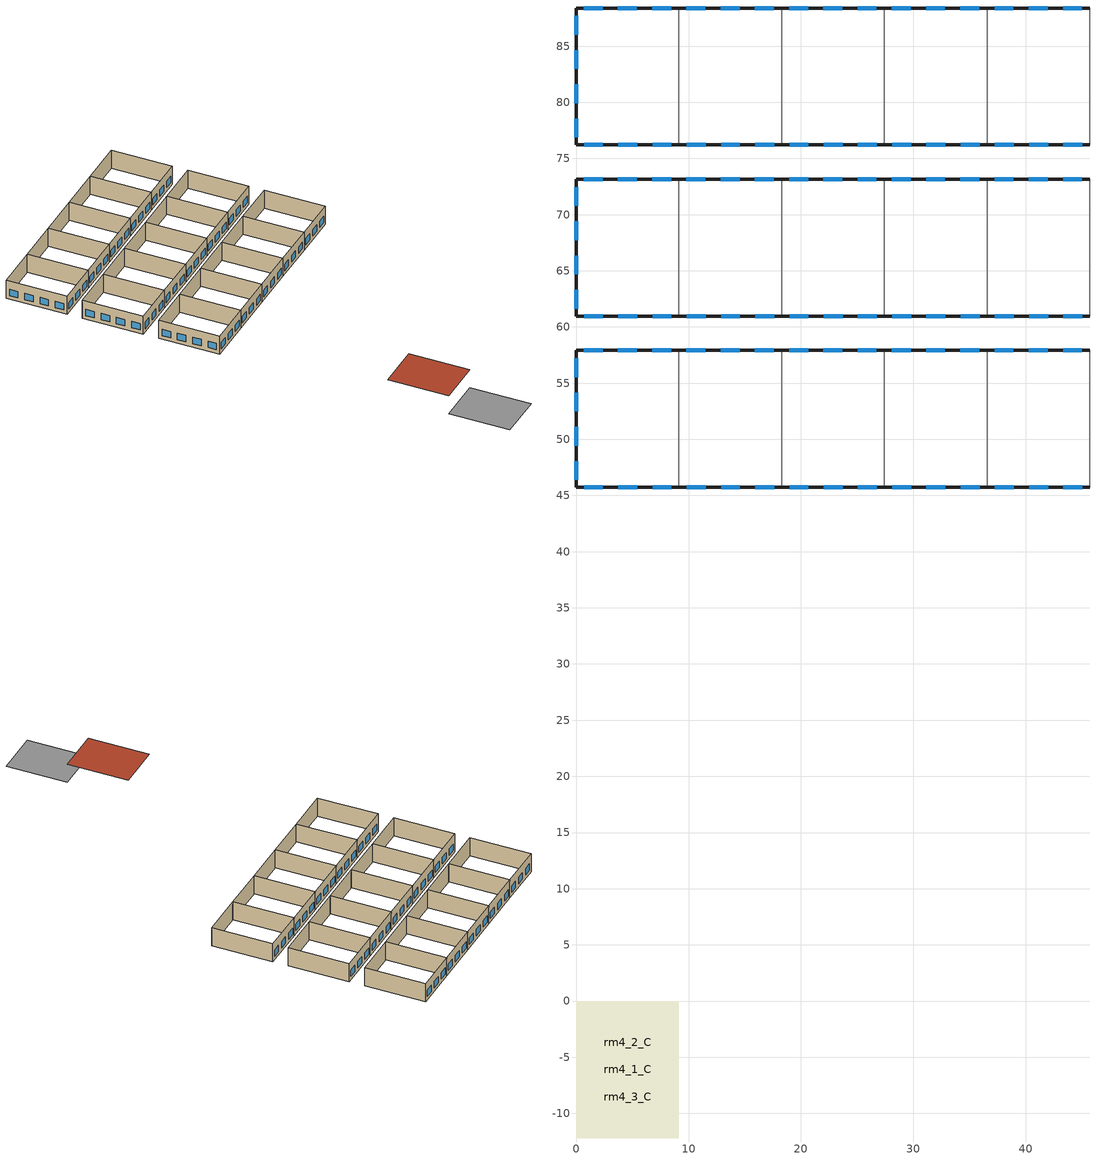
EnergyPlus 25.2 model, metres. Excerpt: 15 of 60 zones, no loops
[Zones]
rm4_1_C
 floor outside (SIMULATED_SL110): 0,-12.19 0,0 9.14,0 9.14,-12.19 z0
 wall outside (4_CONC_RADVA135): 9.14,57.91 0,57.91 0,45.72 9.14,45.72 z0:3.96
 wall to rm4_2_C (PARTITION115): 9.14,45.72 9.14,57.91 z0:3.96
 window (GT3): 8.44,57.91 6.77,57.91 / 5.39,57.91 3.72,57.91 / 2.35,57.91 0.67,57.91 / 0.7,45.72 2.38,45.72 / 3.75,45.72 5.42,45.72 / 6.8,45.72 8.47,45.72 / 0,57.21 0,55.53 / 0,54.16 0,52.49 / 0,51.12 0,49.44 / 0,48.07 0,46.39 z0.76:2.13
 roof outside (CONC_4_IN_NO96): 0,12.19 0,0 9.14,0 9.14,12.19 z3.96
rm4_2_C
 floor outside (SIMULATED_SL110): 0,-12.19 0,0 9.14,0 9.14,-12.19 z0
 wall outside (4_CONC_RADVA135): 18.29,57.91 9.14,57.91 / 9.14,45.72 18.29,45.72 z0:3.96
 wall to rm4_3_C (PARTITION115): 18.29,45.72 18.29,57.91 z0:3.96
 window (GT3): 17.59,57.91 15.91,57.91 / 14.54,57.91 12.86,57.91 / 11.49,57.91 9.81,57.91 / 9.85,45.72 11.52,45.72 / 12.89,45.72 14.57,45.72 / 15.94,45.72 17.62,45.72 z0.76:2.13
 roof outside (CONC_4_IN_NO96): 0,12.19 0,0 9.14,0 9.14,12.19 z3.96
rm4_3_C
 floor outside (SIMULATED_SL110): 0,-12.19 0,0 9.14,0 9.14,-12.19 z0
 wall outside (4_CONC_RADVA135): 27.43,57.91 18.29,57.91 / 18.29,45.72 27.43,45.72 z0:3.96
 wall to rm4_4_C (PARTITION115): 27.43,45.72 27.43,57.91 z0:3.96
 window (GT3): 26.73,57.91 25.05,57.91 / 23.68,57.91 22.01,57.91 / 20.64,57.91 18.96,57.91 / 18.99,45.72 20.66,45.72 / 22.04,45.72 23.71,45.72 / 25.09,45.72 26.76,45.72 z0.76:2.13
 roof outside (CONC_4_IN_NO96): 0,12.19 0,0 9.14,0 9.14,12.19 z3.96
rm4_4_C
 floor outside (SIMULATED_SL110): 0,-12.19 0,0 9.14,0 9.14,-12.19 z0
 wall outside (4_CONC_RADVA135): 36.58,57.91 27.43,57.91 / 27.43,45.72 36.58,45.72 z0:3.96
 wall to rm4_5_C (PARTITION115): 36.58,45.72 36.58,57.91 z0:3.96
 window (GT3): 35.88,57.91 34.2,57.91 / 32.83,57.91 31.15,57.91 / 29.78,57.91 28.1,57.91 / 28.13,45.72 29.81,45.72 / 31.18,45.72 32.86,45.72 / 34.23,45.72 35.91,45.72 z0.76:2.13
 roof outside (CONC_4_IN_NO96): 0,12.19 0,0 9.14,0 9.14,12.19 z3.96
rm4_5_C
 floor outside (SIMULATED_SL110): 0,-12.19 0,0 9.14,0 9.14,-12.19 z0
 wall outside (4_CONC_RADVA135): 45.72,57.91 36.58,57.91 / 36.58,45.72 45.72,45.72 z0:3.96
 wall to rm4_6_C (PARTITION115): 45.72,45.72 45.72,57.91 z0:3.96
 window (GT3): 45.02,57.91 43.34,57.91 / 41.97,57.91 40.3,57.91 / 38.92,57.91 37.25,57.91 / 37.28,45.72 38.95,45.72 / 40.33,45.72 42,45.72 / 43.37,45.72 45.05,45.72 z0.76:2.13
 roof outside (CONC_4_IN_NO96): 0,12.19 0,0 9.14,0 9.14,12.19 z3.96
rm5_1_C
 floor outside (SIMULATED_SL110): 0,-12.19 0,0 9.14,0 9.14,-12.19 z0
 wall outside (4_CONC_RADVA135): 9.14,73.15 0,73.15 0,60.96 9.14,60.96 z0:3.96
 wall to rm5_2_C (PARTITION115): 9.14,60.96 9.14,73.15 z0:3.96
 window (GT3): 8.44,73.15 6.77,73.15 / 5.39,73.15 3.72,73.15 / 2.35,73.15 0.67,73.15 / 0.7,60.96 2.38,60.96 / 3.75,60.96 5.42,60.96 / 6.8,60.96 8.47,60.96 / 0,72.45 0,70.78 / 0,69.4 0,67.73 / 0,66.36 0,64.68 / 0,63.31 0,61.63 z0.76:2.13
 roof outside (CONC_4_IN_NO96): 0,12.19 0,0 9.14,0 9.14,12.19 z3.96
rm5_2_C
 floor outside (SIMULATED_SL110): 0,-12.19 0,0 9.14,0 9.14,-12.19 z0
 wall outside (4_CONC_RADVA135): 18.29,73.15 9.14,73.15 / 9.14,60.96 18.29,60.96 z0:3.96
 wall to rm5_3_C (PARTITION115): 18.29,60.96 18.29,73.15 z0:3.96
 window (GT3): 17.59,73.15 15.91,73.15 / 14.54,73.15 12.86,73.15 / 11.49,73.15 9.81,73.15 / 9.85,60.96 11.52,60.96 / 12.89,60.96 14.57,60.96 / 15.94,60.96 17.62,60.96 z0.76:2.13
 roof outside (CONC_4_IN_NO96): 0,12.19 0,0 9.14,0 9.14,12.19 z3.96
rm5_3_C
 floor outside (SIMULATED_SL110): 0,-12.19 0,0 9.14,0 9.14,-12.19 z0
 wall outside (4_CONC_RADVA135): 27.43,73.15 18.29,73.15 / 18.29,60.96 27.43,60.96 z0:3.96
 wall to rm5_4_C (PARTITION115): 27.43,60.96 27.43,73.15 z0:3.96
 window (GT3): 26.73,73.15 25.05,73.15 / 23.68,73.15 22.01,73.15 / 20.64,73.15 18.96,73.15 / 18.99,60.96 20.66,60.96 / 22.04,60.96 23.71,60.96 / 25.09,60.96 26.76,60.96 z0.76:2.13
 roof outside (CONC_4_IN_NO96): 0,12.19 0,0 9.14,0 9.14,12.19 z3.96
rm5_4_C
 floor outside (SIMULATED_SL110): 0,-12.19 0,0 9.14,0 9.14,-12.19 z0
 wall outside (4_CONC_RADVA135): 36.58,73.15 27.43,73.15 / 27.43,60.96 36.58,60.96 z0:3.96
 wall to rm5_5_C (PARTITION115): 36.58,60.96 36.58,73.15 z0:3.96
 window (GT3): 35.88,73.15 34.2,73.15 / 32.83,73.15 31.15,73.15 / 29.78,73.15 28.1,73.15 / 28.13,60.96 29.81,60.96 / 31.18,60.96 32.86,60.96 / 34.23,60.96 35.91,60.96 z0.76:2.13
 roof outside (CONC_4_IN_NO96): 0,12.19 0,0 9.14,0 9.14,12.19 z3.96
rm5_5_C
 floor outside (SIMULATED_SL110): 0,-12.19 0,0 9.14,0 9.14,-12.19 z0
 wall outside (4_CONC_RADVA135): 45.72,73.15 36.58,73.15 / 36.58,60.96 45.72,60.96 z0:3.96
 wall to rm5_6_C (PARTITION115): 45.72,60.96 45.72,73.15 z0:3.96
 window (GT3): 45.02,73.15 43.34,73.15 / 41.97,73.15 40.3,73.15 / 38.92,73.15 37.25,73.15 / 37.28,60.96 38.95,60.96 / 40.33,60.96 42,60.96 / 43.37,60.96 45.05,60.96 z0.76:2.13
 roof outside (CONC_4_IN_NO96): 0,12.19 0,0 9.14,0 9.14,12.19 z3.96
rm6_1_C
 floor outside (SIMULATED_SL110): 0,-12.19 0,0 9.14,0 9.14,-12.19 z0
 wall outside (4_CONC_RADVA135): 9.14,88.39 0,88.39 0,76.2 9.14,76.2 z0:3.96
 wall to rm6_2_C (PARTITION115): 9.14,76.2 9.14,88.39 z0:3.96
 window (GT3): 8.44,88.39 6.77,88.39 / 5.39,88.39 3.72,88.39 / 2.35,88.39 0.67,88.39 / 0.7,76.2 2.38,76.2 / 3.75,76.2 5.42,76.2 / 6.8,76.2 8.47,76.2 / 0,87.69 0,86.02 / 0,84.64 0,82.97 / 0,81.59 0,79.92 / 0,78.55 0,76.87 z0.76:2.13
 roof outside (CONC_4_IN_NO96): 0,12.19 0,0 9.14,0 9.14,12.19 z3.96
rm6_2_C
 floor outside (SIMULATED_SL110): 0,-12.19 0,0 9.14,0 9.14,-12.19 z0
 wall outside (4_CONC_RADVA135): 18.29,88.39 9.14,88.39 / 9.14,76.2 18.29,76.2 z0:3.96
 wall to rm6_3_C (PARTITION115): 18.29,76.2 18.29,88.39 z0:3.96
 window (GT3): 17.59,88.39 15.91,88.39 / 14.54,88.39 12.86,88.39 / 11.49,88.39 9.81,88.39 / 9.85,76.2 11.52,76.2 / 12.89,76.2 14.57,76.2 / 15.94,76.2 17.62,76.2 z0.76:2.13
 roof outside (CONC_4_IN_NO96): 0,12.19 0,0 9.14,0 9.14,12.19 z3.96
rm6_3_C
 floor outside (SIMULATED_SL110): 0,-12.19 0,0 9.14,0 9.14,-12.19 z0
 wall outside (4_CONC_RADVA135): 27.43,88.39 18.29,88.39 / 18.29,76.2 27.43,76.2 z0:3.96
 wall to rm6_4_C (PARTITION115): 27.43,76.2 27.43,88.39 z0:3.96
 window (GT3): 26.73,88.39 25.05,88.39 / 23.68,88.39 22.01,88.39 / 20.64,88.39 18.96,88.39 / 18.99,76.2 20.66,76.2 / 22.04,76.2 23.71,76.2 / 25.09,76.2 26.76,76.2 z0.76:2.13
 roof outside (CONC_4_IN_NO96): 0,12.19 0,0 9.14,0 9.14,12.19 z3.96
rm6_4_C
 floor outside (SIMULATED_SL110): 0,-12.19 0,0 9.14,0 9.14,-12.19 z0
 wall outside (4_CONC_RADVA135): 36.58,88.39 27.43,88.39 / 27.43,76.2 36.58,76.2 z0:3.96
 wall to rm6_5_C (PARTITION115): 36.58,76.2 36.58,88.39 z0:3.96
 window (GT3): 35.88,88.39 34.2,88.39 / 32.83,88.39 31.15,88.39 / 29.78,88.39 28.1,88.39 / 28.13,76.2 29.81,76.2 / 31.18,76.2 32.86,76.2 / 34.23,76.2 35.91,76.2 z0.76:2.13
 roof outside (CONC_4_IN_NO96): 0,12.19 0,0 9.14,0 9.14,12.19 z3.96
rm6_5_C
 floor outside (SIMULATED_SL110): 0,-12.19 0,0 9.14,0 9.14,-12.19 z0
 wall outside (4_CONC_RADVA135): 45.72,88.39 36.58,88.39 / 36.58,76.2 45.72,76.2 z0:3.96
 wall to rm6_6_C (PARTITION115): 45.72,76.2 45.72,88.39 z0:3.96
 window (GT3): 45.02,88.39 43.34,88.39 / 41.97,88.39 40.3,88.39 / 38.92,88.39 37.25,88.39 / 37.28,76.2 38.95,76.2 / 40.33,76.2 42,76.2 / 43.37,76.2 45.05,76.2 z0.76:2.13
 roof outside (CONC_4_IN_NO96): 0,12.19 0,0 9.14,0 9.14,12.19 z3.96
[Building]
Green Design Tools: North Axis {deg}=180.0017; Terrain=City; Loads Convergence Tolerance Value=0.04; Temperature Convergence Tolerance Value {deltaC}=0.4; Solar Distribution=FullExterior; Maximum Number of Warmup Days=25; Minimum Number of Warmup Days=6
[Site:Location]
CZ03RV2: Latitude {deg}=38.5; Longitude {deg}=-121.5; Time Zone {hr}=-8; Elevation {m}=15.24
[Site:GroundTemperature:BuildingSurface]
12.38889, 11.22224, 11.11112, 11.66668, 13.8889, 16.11112, 18.05557, 19.2778, 19.38892, 18.38889, 16.50002, 14.33334
[SizingPeriod:DesignDay] Humidity Condition Type=Wetbulb; Rain Indicator=No; Snow Indicator=No; Daylight Saving Time Indicator=No; Solar Model Indicator=ASHRAEClearSky; Sky Clearness=0
Name | Month | Day of Month | Day Type | Maximum Dry-Bulb Temperature {C} | Daily Dry-Bulb Temperature Range {deltaC} | Wetbulb or DewPoint at Maximum Dry-Bulb {C} | Barometric Pressure {Pa} | Wind Speed {m/s} | Wind Direction {deg}
CZ03RV2 Coldest Day from Weather File | 12 | 28 | WinterDesignDay | 15 | 13.3 | 8.9 | 102805.1 | 2.12 | 67
CZ03RV2 Hottest Day from Weather File | 9 | 29 | SummerDesignDay | 31.7 | 20.6 | 16.1 | 101351.8 | 5.06 | 87
[Material] Thermal Absorptance=0.9
Name | Roughness | Thickness {m} | Conductivity {W/m-K} | Density {kg/m3} | Specific Heat {J/kg-K} | Solar Absorptance | Visible Absorptance
CONC_4_IN_NO96__CC03_97 | MediumRough | 0.10159 | 1.310345 | 2242.584 | 836.7661 | 0.7
SIMULATED_SL110__IN05_111 | MediumRough | 0.245821 | 0.04324 | 9.611076 | 836.7661 | 0
SIMULATED_SL110__MAT357_112 | MediumRough | 0.4572 | 0.8648 | 1361.569 | 836.7661 | 0
SIMULATED_SL110__MAT356_113 | MediumRough | 0.3048 | 0.51888 | 1601.846 | 836.7661 | 0
PARTITION115__GP02_87 | MediumRough | 0.0158801 | 0.160161 | 800.923 | 836.7661 | 0.3
4_CONC_RADVA135__CC14_80 | MediumRough | 0.10159 | 1.801724 | 2242.584 | 836.7661 | 0.7
4_CONC_RADVA135__IN36_136 | MediumRough | 0.0762 | 0.034592 | 28.83323 | 1213.311 | 0.7
4_CONC_RADVA135__GP02_87 | MediumRough | 0.0158801 | 0.160161 | 800.923 | 836.7661 | 0.7
rm4_1_CFURN; rm4_2_CFURN; rm4_3_CFURN; rm4_4_CFURN; rm4_5_CFURN; rm5_1_CFURN; rm5_2_CFURN; rm5_3_CFURN; rm5_4_CFURN; rm5_5_CFURN; rm6_1_CFURN; rm6_2_CFURN; rm6_3_CFURN; rm6_4_CFURN; rm6_5_CFURN | Smooth | 0.00762 | 0.17296 | 640.7384 | 1255.149 | 0.7 | 0.7
[Construction]
CONC_4_IN_NO96: CONC_4_IN_NO96__CC03_97
SIMULATED_SL110: SIMULATED_SL110__IN05_111, SIMULATED_SL110__MAT357_112, SIMULATED_SL110__MAT356_113
PARTITION115: PARTITION115__GP02_87, PARTITION115__WMF00_116, PARTITION115__GP02_87
4_CONC_RADVA135: 4_CONC_RADVA135__CC14_80, 4_CONC_RADVA135__IN36_136, 4_CONC_RADVA135__GP02_87
GT3: BRONZE 6MM
rm4_1_CFURNCONS: rm4_1_CFURN
rm4_2_CFURNCONS: rm4_2_CFURN
rm4_3_CFURNCONS: rm4_3_CFURN
rm4_4_CFURNCONS: rm4_4_CFURN
rm4_5_CFURNCONS: rm4_5_CFURN
rm5_1_CFURNCONS: rm5_1_CFURN
rm5_2_CFURNCONS: rm5_2_CFURN
rm5_3_CFURNCONS: rm5_3_CFURN
rm5_4_CFURNCONS: rm5_4_CFURN
rm5_5_CFURNCONS: rm5_5_CFURN
rm6_1_CFURNCONS: rm6_1_CFURN
rm6_2_CFURNCONS: rm6_2_CFURN
rm6_3_CFURNCONS: rm6_3_CFURN
rm6_4_CFURNCONS: rm6_4_CFURN
rm6_5_CFURNCONS: rm6_5_CFURN
[Material:NoMass]
PARTITION115__WMF00_116: Roughness=MediumRough; Thermal Resistance {m2-K/W}=0.107499; Thermal Absorptance=0.9; Solar Absorptance=0.3
[WindowMaterial:Glazing]
BRONZE 6MM: Optical Data Type=SpectralAverage; Thickness {m}=.006; Solar Transmittance at Normal Incidence=.482; Front Side Solar Reflectance at Normal Incidence=.054; Back Side Solar Reflectance at Normal Incidence=.054; Visible Transmittance at Normal Incidence=.534; Front Side Visible Reflectance at Normal Incidence=.057; Back Side Visible Reflectance at Normal Incidence=.057; Infrared Transmittance at Normal Incidence=0; Front Side Infrared Hemispherical Emissivity=.84; Back Side Infrared Hemispherical Emissivity=.84; Conductivity {W/m-K}=.9
[WindowMaterial:Shade] Solar Transmittance=0.8; Solar Reflectance=0.19; Visible Transmittance=0.8; Visible Reflectance=0.19; Infrared Hemispherical Emissivity=0.001; Infrared Transmittance=0.99; Thickness {m}=0.001; Conductivity {W/m-K}=10000; Shade to Glass Distance {m}=0.001; Top Opening Multiplier=0; Bottom Opening Multiplier=0; Left-Side Opening Multiplier=0; Right-Side Opening Multiplier=0; Airflow Permeability=0.8
Window1001WSM; Window1806WSM; Window1807WSM; Window1003WSM; Window1808WSM; Window1809WSM; Window1004WSM; Window1810WSM; Window1811WSM; Window1812WSM; Window1006WSM; Window1813WSM; Window1814WSM; Window1007WSM; Window1815WSM; Window1816WSM; Window1008WSM; Window1817WSM; Window1818WSM; Window1009WSM; Window1819WSM; Window1820WSM; Window1010WSM; Window1821WSM; Window1822WSM; Window1011WSM; Window1823WSM; Window1824WSM; Window1012WSM; Window1825WSM; Window1826WSM; Window1013WSM; Window1827WSM; Window1828WSM; Window1014WSM; Window1829WSM; Window1830WSM; Window1015WSM; Window1831WSM; Window1832WSM; Window1016WSM; Window1833WSM; Window1834WSM; Window1017WSM; Window1835WSM; Window1836WSM; Window1018WSM; Window1837WSM; Window1838WSM; Window1005WSM; Window1839WSM; Window1840WSM; Window1019WSM; Window1841WSM; Window1842WSM; Window1020WSM; Window1843WSM; Window1844WSM; Window1021WSM; Window1845WSM; Window1846WSM; Window1022WSM; Window1847WSM; Window1848WSM; Window1849WSM; Window1023WSM; Window1850WSM; Window1851WSM; Window1024WSM; Window1852WSM; Window1853WSM; Window1025WSM; Window1854WSM; Window1855WSM; Window1026WSM; Window1856WSM; Window1857WSM; Window1858WSM; Window1027WSM; Window1859WSM; Window1860WSM; Window1028WSM; Window1861WSM; Window1862WSM; Window1029WSM; Window1863WSM; Window1864WSM; Window1030WSM; Window1865WSM; Window1866WSM; Window1031WSM; Window1867WSM; Window1868WSM; Window1032WSM; Window1869WSM; Window1870WSM; Window1033WSM; Window1871WSM; Window1872WSM; Window1034WSM; Window1873WSM; Window1874WSM; Window1035WSM; Window1875WSM; Window1876WSM; Window1036WSM; Window1877WSM; Window1878WSM; Window1037WSM; Window1879WSM; Window1880WSM; Window1038WSM; Window1881WSM; Window1882WSM; Window1039WSM; Window1883WSM; Window1884WSM; Window1040WSM; Window1885WSM; Window1886WSM; Window1041WSM; Window1887WSM; Window1888WSM; Window1042WSM; Window1889WSM; Window1890WSM; Window1043WSM; Window1891WSM; Window1892WSM; Window1044WSM; Window1893WSM; Window1894WSM; Window1895WSM; Window1045WSM; Window1896WSM; Window1897WSM; Window1046WSM; Window1898WSM; Window1899WSM; Window1047WSM; Window1900WSM; Window1901WSM; Window1048WSM; Window1902WSM; Window1903WSM; Window1904WSM; Window1049WSM; Window1905WSM; Window1906WSM; Window1050WSM; Window1907WSM; Window1908WSM; Window1051WSM; Window1909WSM; Window1910WSM; Window1052WSM; Window1911WSM; Window1912WSM; Window1053WSM; Window1913WSM; Window1914WSM; Window1054WSM; Window1915WSM; Window1916WSM; Window1055WSM; Window1917WSM; Window1918WSM; Window1056WSM; Window1919WSM; Window1920WSM; Window1057WSM; Window1921WSM; Window1922WSM; Window1058WSM; Window1923WSM; Window1924WSM; Window1059WSM; Window1925WSM; Window1926WSM; Window1060WSM; Window1927WSM; Window1928WSM; Window1061WSM; Window1929WSM; Window1930WSM; Window1062WSM; Window1931WSM; Window1932WSM; Window1063WSM; Window1933WSM; Window1934WSM; Window1064WSM; Window1935WSM; Window1936WSM; Window1065WSM; Window1937WSM; Window1938WSM; Window1066WSM; Window1939WSM; Window1940WSM; Window1941WSM; Window1067WSM; Window1942WSM; Window1943WSM; Window1068WSM; Window1944WSM; Window1945WSM; Window1069WSM; Window1946WSM; Window1947WSM; Window1070WSM; Window1948WSM; Window1949WSM; Window1950WSM; Window1071WSM; Window1951WSM; Window1952WSM; Window1072WSM; Window1953WSM; Window1954WSM; Window1073WSM; Window1955WSM; Window1956WSM; Window1074WSM; Window1957WSM; Window1958WSM; Window1075WSM; Window1959WSM; Window1960WSM; Window1076WSM; Window1961WSM; Window1962WSM; Window1077WSM; Window1963WSM; Window1964WSM; Window1078WSM; Window1965WSM; Window1966WSM; Window1079WSM; Window1967WSM; Window1968WSM; Window1080WSM; Window1969WSM; Window1970WSM; Window1081WSM; Window1971WSM; Window1972WSM; Window1082WSM; Window1973WSM; Window1974WSM; Window1083WSM; Window1975WSM; Window1976WSM; Window1084WSM; Window1977WSM; Window1978WSM; Window1085WSM; Window1979WSM; Window1980WSM; Window1086WSM; Window1981WSM; Window1982WSM; Window1087WSM; Window1983WSM; Window1984WSM; Window1088WSM; Window1985WSM; Window1986WSM; Window1987WSM; Window1089WSM; Window1988WSM; Window1989WSM; Window1090WSM; Window1990WSM; Window1991WSM; Window1091WSM; Window1992WSM; Window1993WSM; Window1092WSM; Window1994WSM; Window1995WSM; Window1996WSM; Window1093WSM; Window1997WSM; Window1998WSM; Window1094WSM; Window1999WSM; Window2000WSM; Window1095WSM; Window2001WSM; Window2002WSM; Window1096WSM; Window2003WSM; Window2004WSM; Window1097WSM; Window2005WSM; Window2006WSM; Window1098WSM; Window2007WSM; Window2008WSM; Window1099WSM; Window2009WSM; Window2010WSM; Window1100WSM; Window2011WSM; Window2012WSM; Window1101WSM; Window2013WSM; Window2014WSM; Window1102WSM; Window2015WSM; Window2016WSM; Window1103WSM; Window2017WSM; Window2018WSM; Window1104WSM; Window2019WSM; Window2020WSM; Window1105WSM; Window2021WSM; Window2022WSM; Window1106WSM; Window2023WSM; Window2024WSM; Window1107WSM; Window2025WSM; Window2026WSM; Window1108WSM; Window2027WSM; Window2028WSM; Window1109WSM; Window2029WSM; Window2030WSM; Window1110WSM; Window2031WSM; Window2032WSM; Window2033WSM; Window1111WSM; Window2034WSM; Window2035WSM; Window1112WSM; Window2036WSM; Window2037WSM; Window1113WSM; Window2038WSM; Window2039WSM; Window1114WSM; Window2040WSM; Window2041WSM; Window2042WSM; Window1115WSM; Window2043WSM; Window2044WSM; Window1116WSM; Window2045WSM; Window2046WSM; Window1117WSM; Window2047WSM; Window2048WSM; Window1118WSM; Window2049WSM; Window2050WSM; Window1119WSM; Window2051WSM; Window2052WSM; Window1120WSM; Window2053WSM; Window2054WSM; Window1121WSM; Window2055WSM; Window2056WSM; Window1122WSM; Window2057WSM; Window2058WSM; Window1123WSM; Window2059WSM; Window2060WSM; Window1124WSM; Window2061WSM; Window2062WSM; Window1125WSM; Window2063WSM; Window2064WSM; Window1126WSM; Window2065WSM; Window2066WSM; Window1127WSM; Window2067WSM; Window2068WSM; Window1128WSM; Window2069WSM; Window2070WSM; Window1129WSM; Window2071WSM; Window2072WSM; Window1130WSM; Window2073WSM; Window2074WSM; Window1131WSM; Window2075WSM; Window2076WSM; Window1132WSM; Window2077WSM; Window2078WSM; Window2079WSM; Window1133WSM; Window2080WSM; Window2081WSM
[WindowProperty:ShadingControl] Shading Type=InteriorShade; Shading Control Type=AlwaysOn; Setpoint {W/m2, W or deg C}=10.9383; Shading Control Is Scheduled=NO; Glare Control Is Active=NO
Name | Shading Device Material
Window1001WSC | Window1001WSM
Window1806WSC | Window1806WSM
Window1807WSC | Window1807WSM
Window1003WSC | Window1003WSM
Window1808WSC | Window1808WSM
Window1809WSC | Window1809WSM
Window1004WSC | Window1004WSM
Window1810WSC | Window1810WSM
Window1811WSC | Window1811WSM
Window1812WSC | Window1812WSM
Window1006WSC | Window1006WSM
Window1813WSC | Window1813WSM
Window1814WSC | Window1814WSM
Window1007WSC | Window1007WSM
Window1815WSC | Window1815WSM
Window1816WSC | Window1816WSM
Window1008WSC | Window1008WSM
Window1817WSC | Window1817WSM
Window1818WSC | Window1818WSM
Window1009WSC | Window1009WSM
Window1819WSC | Window1819WSM
Window1820WSC | Window1820WSM
Window1010WSC | Window1010WSM
Window1821WSC | Window1821WSM
Window1822WSC | Window1822WSM
Window1011WSC | Window1011WSM
Window1823WSC | Window1823WSM
Window1824WSC | Window1824WSM
Window1012WSC | Window1012WSM
Window1825WSC | Window1825WSM
Window1826WSC | Window1826WSM
Window1013WSC | Window1013WSM
Window1827WSC | Window1827WSM
Window1828WSC | Window1828WSM
Window1014WSC | Window1014WSM
Window1829WSC | Window1829WSM
Window1830WSC | Window1830WSM
Window1015WSC | Window1015WSM
Window1831WSC | Window1831WSM
Window1832WSC | Window1832WSM
Window1016WSC | Window1016WSM
Window1833WSC | Window1833WSM
Window1834WSC | Window1834WSM
Window1017WSC | Window1017WSM
Window1835WSC | Window1835WSM
Window1836WSC | Window1836WSM
Window1018WSC | Window1018WSM
Window1837WSC | Window1837WSM
Window1838WSC | Window1838WSM
Window1005WSC | Window1005WSM
Window1839WSC | Window1839WSM
Window1840WSC | Window1840WSM
Window1019WSC | Window1019WSM
Window1841WSC | Window1841WSM
Window1842WSC | Window1842WSM
Window1020WSC | Window1020WSM
Window1843WSC | Window1843WSM
Window1844WSC | Window1844WSM
Window1021WSC | Window1021WSM
Window1845WSC | Window1845WSM
Window1846WSC | Window1846WSM
Window1022WSC | Window1022WSM
Window1847WSC | Window1847WSM
Window1848WSC | Window1848WSM
Window1849WSC | Window1849WSM
Window1023WSC | Window1023WSM
Window1850WSC | Window1850WSM
Window1851WSC | Window1851WSM
Window1024WSC | Window1024WSM
Window1852WSC | Window1852WSM
Window1853WSC | Window1853WSM
Window1025WSC | Window1025WSM
Window1854WSC | Window1854WSM
Window1855WSC | Window1855WSM
Window1026WSC | Window1026WSM
Window1856WSC | Window1856WSM
Window1857WSC | Window1857WSM
Window1858WSC | Window1858WSM
Window1027WSC | Window1027WSM
Window1859WSC | Window1859WSM
Window1860WSC | Window1860WSM
Window1028WSC | Window1028WSM
Window1861WSC | Window1861WSM
Window1862WSC | Window1862WSM
Window1029WSC | Window1029WSM
Window1863WSC | Window1863WSM
Window1864WSC | Window1864WSM
Window1030WSC | Window1030WSM
Window1865WSC | Window1865WSM
Window1866WSC | Window1866WSM
Window1031WSC | Window1031WSM
Window1867WSC | Window1867WSM
Window1868WSC | Window1868WSM
Window1032WSC | Window1032WSM
Window1869WSC | Window1869WSM
Window1870WSC | Window1870WSM
Window1033WSC | Window1033WSM
Window1871WSC | Window1871WSM
Window1872WSC | Window1872WSM
Window1034WSC | Window1034WSM
Window1873WSC | Window1873WSM
Window1874WSC | Window1874WSM
Window1035WSC | Window1035WSM
Window1875WSC | Window1875WSM
Window1876WSC | Window1876WSM
Window1036WSC | Window1036WSM
Window1877WSC | Window1877WSM
Window1878WSC | Window1878WSM
Window1037WSC | Window1037WSM
Window1879WSC | Window1879WSM
Window1880WSC | Window1880WSM
Window1038WSC | Window1038WSM
Window1881WSC | Window1881WSM
Window1882WSC | Window1882WSM
Window1039WSC | Window1039WSM
Window1883WSC | Window1883WSM
Window1884WSC | Window1884WSM
Window1040WSC | Window1040WSM
Window1885WSC | Window1885WSM
Window1886WSC | Window1886WSM
Window1041WSC | Window1041WSM
Window1887WSC | Window1887WSM
Window1888WSC | Window1888WSM
Window1042WSC | Window1042WSM
Window1889WSC | Window1889WSM
Window1890WSC | Window1890WSM
Window1043WSC | Window1043WSM
Window1891WSC | Window1891WSM
Window1892WSC | Window1892WSM
Window1044WSC | Window1044WSM
Window1893WSC | Window1893WSM
Window1894WSC | Window1894WSM
Window1895WSC | Window1895WSM
Window1045WSC | Window1045WSM
Window1896WSC | Window1896WSM
Window1897WSC | Window1897WSM
Window1046WSC | Window1046WSM
Window1898WSC | Window1898WSM
Window1899WSC | Window1899WSM
Window1047WSC | Window1047WSM
Window1900WSC | Window1900WSM
Window1901WSC | Window1901WSM
Window1048WSC | Window1048WSM
Window1902WSC | Window1902WSM
Window1903WSC | Window1903WSM
Window1904WSC | Window1904WSM
Window1049WSC | Window1049WSM
Window1905WSC | Window1905WSM
Window1906WSC | Window1906WSM
Window1050WSC | Window1050WSM
Window1907WSC | Window1907WSM
Window1908WSC | Window1908WSM
Window1051WSC | Window1051WSM
Window1909WSC | Window1909WSM
Window1910WSC | Window1910WSM
Window1052WSC | Window1052WSM
Window1911WSC | Window1911WSM
Window1912WSC | Window1912WSM
Window1053WSC | Window1053WSM
Window1913WSC | Window1913WSM
Window1914WSC | Window1914WSM
Window1054WSC | Window1054WSM
Window1915WSC | Window1915WSM
Window1916WSC | Window1916WSM
Window1055WSC | Window1055WSM
Window1917WSC | Window1917WSM
Window1918WSC | Window1918WSM
Window1056WSC | Window1056WSM
Window1919WSC | Window1919WSM
Window1920WSC | Window1920WSM
Window1057WSC | Window1057WSM
Window1921WSC | Window1921WSM
Window1922WSC | Window1922WSM
Window1058WSC | Window1058WSM
Window1923WSC | Window1923WSM
Window1924WSC | Window1924WSM
Window1059WSC | Window1059WSM
Window1925WSC | Window1925WSM
Window1926WSC | Window1926WSM
Window1060WSC | Window1060WSM
Window1927WSC | Window1927WSM
Window1928WSC | Window1928WSM
Window1061WSC | Window1061WSM
Window1929WSC | Window1929WSM
Window1930WSC | Window1930WSM
Window1062WSC | Window1062WSM
Window1931WSC | Window1931WSM
Window1932WSC | Window1932WSM
Window1063WSC | Window1063WSM
Window1933WSC | Window1933WSM
Window1934WSC | Window1934WSM
Window1064WSC | Window1064WSM
Window1935WSC | Window1935WSM
Window1936WSC | Window1936WSM
Window1065WSC | Window1065WSM
Window1937WSC | Window1937WSM
Window1938WSC | Window1938WSM
Window1066WSC | Window1066WSM
Window1939WSC | Window1939WSM
Window1940WSC | Window1940WSM
Window1941WSC | Window1941WSM
Window1067WSC | Window1067WSM
Window1942WSC | Window1942WSM
Window1943WSC | Window1943WSM
Window1068WSC | Window1068WSM
Window1944WSC | Window1944WSM
Window1945WSC | Window1945WSM
Window1069WSC | Window1069WSM
Window1946WSC | Window1946WSM
Window1947WSC | Window1947WSM
Window1070WSC | Window1070WSM
Window1948WSC | Window1948WSM
Window1949WSC | Window1949WSM
Window1950WSC | Window1950WSM
Window1071WSC | Window1071WSM
Window1951WSC | Window1951WSM
Window1952WSC | Window1952WSM
Window1072WSC | Window1072WSM
Window1953WSC | Window1953WSM
Window1954WSC | Window1954WSM
Window1073WSC | Window1073WSM
Window1955WSC | Window1955WSM
Window1956WSC | Window1956WSM
Window1074WSC | Window1074WSM
Window1957WSC | Window1957WSM
Window1958WSC | Window1958WSM
Window1075WSC | Window1075WSM
Window1959WSC | Window1959WSM
Window1960WSC | Window1960WSM
Window1076WSC | Window1076WSM
Window1961WSC | Window1961WSM
Window1962WSC | Window1962WSM
Window1077WSC | Window1077WSM
Window1963WSC | Window1963WSM
Window1964WSC | Window1964WSM
Window1078WSC | Window1078WSM
Window1965WSC | Window1965WSM
Window1966WSC | Window1966WSM
Window1079WSC | Window1079WSM
Window1967WSC | Window1967WSM
Window1968WSC | Window1968WSM
Window1080WSC | Window1080WSM
Window1969WSC | Window1969WSM
Window1970WSC | Window1970WSM
Window1081WSC | Window1081WSM
Window1971WSC | Window1971WSM
Window1972WSC | Window1972WSM
Window1082WSC | Window1082WSM
Window1973WSC | Window1973WSM
Window1974WSC | Window1974WSM
Window1083WSC | Window1083WSM
Window1975WSC | Window1975WSM
Window1976WSC | Window1976WSM
Window1084WSC | Window1084WSM
Window1977WSC | Window1977WSM
Window1978WSC | Window1978WSM
Window1085WSC | Window1085WSM
Window1979WSC | Window1979WSM
Window1980WSC | Window1980WSM
Window1086WSC | Window1086WSM
Window1981WSC | Window1981WSM
Window1982WSC | Window1982WSM
Window1087WSC | Window1087WSM
Window1983WSC | Window1983WSM
Window1984WSC | Window1984WSM
Window1088WSC | Window1088WSM
Window1985WSC | Window1985WSM
Window1986WSC | Window1986WSM
Window1987WSC | Window1987WSM
Window1089WSC | Window1089WSM
Window1988WSC | Window1988WSM
Window1989WSC | Window1989WSM
Window1090WSC | Window1090WSM
Window1990WSC | Window1990WSM
Window1991WSC | Window1991WSM
Window1091WSC | Window1091WSM
Window1992WSC | Window1992WSM
Window1993WSC | Window1993WSM
Window1092WSC | Window1092WSM
Window1994WSC | Window1994WSM
Window1995WSC | Window1995WSM
Window1996WSC | Window1996WSM
Window1093WSC | Window1093WSM
Window1997WSC | Window1997WSM
Window1998WSC | Window1998WSM
Window1094WSC | Window1094WSM
Window1999WSC | Window1999WSM
Window2000WSC | Window2000WSM
Window1095WSC | Window1095WSM
Window2001WSC | Window2001WSM
Window2002WSC | Window2002WSM
Window1096WSC | Window1096WSM
Window2003WSC | Window2003WSM
Window2004WSC | Window2004WSM
Window1097WSC | Window1097WSM
Window2005WSC | Window2005WSM
Window2006WSC | Window2006WSM
Window1098WSC | Window1098WSM
Window2007WSC | Window2007WSM
Window2008WSC | Window2008WSM
Window1099WSC | Window1099WSM
Window2009WSC | Window2009WSM
Window2010WSC | Window2010WSM
Window1100WSC | Window1100WSM
Window2011WSC | Window2011WSM
Window2012WSC | Window2012WSM
Window1101WSC | Window1101WSM
Window2013WSC | Window2013WSM
Window2014WSC | Window2014WSM
Window1102WSC | Window1102WSM
Window2015WSC | Window2015WSM
Window2016WSC | Window2016WSM
Window1103WSC | Window1103WSM
Window2017WSC | Window2017WSM
Window2018WSC | Window2018WSM
Window1104WSC | Window1104WSM
Window2019WSC | Window2019WSM
Window2020WSC | Window2020WSM
Window1105WSC | Window1105WSM
Window2021WSC | Window2021WSM
Window2022WSC | Window2022WSM
Window1106WSC | Window1106WSM
Window2023WSC | Window2023WSM
Window2024WSC | Window2024WSM
Window1107WSC | Window1107WSM
Window2025WSC | Window2025WSM
Window2026WSC | Window2026WSM
Window1108WSC | Window1108WSM
Window2027WSC | Window2027WSM
Window2028WSC | Window2028WSM
Window1109WSC | Window1109WSM
Window2029WSC | Window2029WSM
Window2030WSC | Window2030WSM
Window1110WSC | Window1110WSM
Window2031WSC | Window2031WSM
Window2032WSC | Window2032WSM
Window2033WSC | Window2033WSM
Window1111WSC | Window1111WSM
Window2034WSC | Window2034WSM
Window2035WSC | Window2035WSM
Window1112WSC | Window1112WSM
Window2036WSC | Window2036WSM
Window2037WSC | Window2037WSM
Window1113WSC | Window1113WSM
Window2038WSC | Window2038WSM
Window2039WSC | Window2039WSM
Window1114WSC | Window1114WSM
Window2040WSC | Window2040WSM
Window2041WSC | Window2041WSM
Window2042WSC | Window2042WSM
Window1115WSC | Window1115WSM
Window2043WSC | Window2043WSM
Window2044WSC | Window2044WSM
Window1116WSC | Window1116WSM
Window2045WSC | Window2045WSM
Window2046WSC | Window2046WSM
Window1117WSC | Window1117WSM
Window2047WSC | Window2047WSM
Window2048WSC | Window2048WSM
Window1118WSC | Window1118WSM
Window2049WSC | Window2049WSM
Window2050WSC | Window2050WSM
Window1119WSC | Window1119WSM
Window2051WSC | Window2051WSM
Window2052WSC | Window2052WSM
Window1120WSC | Window1120WSM
Window2053WSC | Window2053WSM
Window2054WSC | Window2054WSM
Window1121WSC | Window1121WSM
Window2055WSC | Window2055WSM
Window2056WSC | Window2056WSM
Window1122WSC | Window1122WSM
Window2057WSC | Window2057WSM
Window2058WSC | Window2058WSM
Window1123WSC | Window1123WSM
Window2059WSC | Window2059WSM
Window2060WSC | Window2060WSM
Window1124WSC | Window1124WSM
Window2061WSC | Window2061WSM
Window2062WSC | Window2062WSM
Window1125WSC | Window1125WSM
Window2063WSC | Window2063WSM
Window2064WSC | Window2064WSM
Window1126WSC | Window1126WSM
Window2065WSC | Window2065WSM
Window2066WSC | Window2066WSM
Window1127WSC | Window1127WSM
Window2067WSC | Window2067WSM
Window2068WSC | Window2068WSM
Window1128WSC | Window1128WSM
Window2069WSC | Window2069WSM
Window2070WSC | Window2070WSM
Window1129WSC | Window1129WSM
Window2071WSC | Window2071WSM
Window2072WSC | Window2072WSM
Window1130WSC | Window1130WSM
Window2073WSC | Window2073WSM
Window2074WSC | Window2074WSM
Window1131WSC | Window1131WSM
Window2075WSC | Window2075WSM
Window2076WSC | Window2076WSM
Window1132WSC | Window1132WSM
Window2077WSC | Window2077WSM
Window2078WSC | Window2078WSM
Window2079WSC | Window2079WSM
Window1133WSC | Window1133WSM
Window2080WSC | Window2080WSM
Window2081WSC | Window2081WSM
[Zone] Type=1; Multiplier=1; Ceiling Height {m}=3.9624; Volume {m3}=441.7421
rm4_1_C; rm4_2_C; rm4_3_C; rm4_4_C; rm4_5_C; rm5_1_C; rm5_2_C; rm5_3_C; rm5_4_C; rm5_5_C; rm6_1_C; rm6_2_C; rm6_3_C; rm6_4_C; rm6_5_C
[People] Number of People Schedule=OffOcc; Number of People Calculation Method=People; Number of People=4.363636; Fraction Radiant=0.3
Name | Zone or ZoneList | Activity Level Schedule
rm4_1_C_PEOPLE | rm4_1_C | rm4_1_CActSched
rm4_2_C_PEOPLE | rm4_2_C | rm4_2_CActSched
rm4_3_C_PEOPLE | rm4_3_C | rm4_3_CActSched
rm4_4_C_PEOPLE | rm4_4_C | rm4_4_CActSched
rm4_5_C_PEOPLE | rm4_5_C | rm4_5_CActSched
rm5_1_C_PEOPLE | rm5_1_C | rm5_1_CActSched
rm5_2_C_PEOPLE | rm5_2_C | rm5_2_CActSched
rm5_3_C_PEOPLE | rm5_3_C | rm5_3_CActSched
rm5_4_C_PEOPLE | rm5_4_C | rm5_4_CActSched
rm5_5_C_PEOPLE | rm5_5_C | rm5_5_CActSched
rm6_1_C_PEOPLE | rm6_1_C | rm6_1_CActSched
rm6_2_C_PEOPLE | rm6_2_C | rm6_2_CActSched
rm6_3_C_PEOPLE | rm6_3_C | rm6_3_CActSched
rm6_4_C_PEOPLE | rm6_4_C | rm6_4_CActSched
rm6_5_C_PEOPLE | rm6_5_C | rm6_5_CActSched
[Lights] Schedule=OffLgt; Design Level Calculation Method=LightingLevel; Lighting Level {W}=2400; Return Air Fraction=0; Fraction Radiant=0.59; Fraction Visible=0.1; Fraction Replaceable=0
Name | Zone or ZoneList
rm4_1_C_LIGHTS | rm4_1_C
rm4_2_C_LIGHTS | rm4_2_C
rm4_3_C_LIGHTS | rm4_3_C
rm4_4_C_LIGHTS | rm4_4_C
rm4_5_C_LIGHTS | rm4_5_C
rm5_1_C_LIGHTS | rm5_1_C
rm5_2_C_LIGHTS | rm5_2_C
rm5_3_C_LIGHTS | rm5_3_C
rm5_4_C_LIGHTS | rm5_4_C
rm5_5_C_LIGHTS | rm5_5_C
rm6_1_C_LIGHTS | rm6_1_C
rm6_2_C_LIGHTS | rm6_2_C
rm6_3_C_LIGHTS | rm6_3_C
rm6_4_C_LIGHTS | rm6_4_C
rm6_5_C_LIGHTS | rm6_5_C
[ElectricEquipment] Schedule=OffLgt; Design Level Calculation Method=EquipmentLevel; Design Level {W}=900.0001; Fraction Latent=0; Fraction Radiant=0.7; Fraction Lost=0
Name | Zone or ZoneList
rm4_1_C_EQUIP | rm4_1_C
rm4_2_C_EQUIP | rm4_2_C
rm4_3_C_EQUIP | rm4_3_C
rm4_4_C_EQUIP | rm4_4_C
rm4_5_C_EQUIP | rm4_5_C
rm5_1_C_EQUIP | rm5_1_C
rm5_2_C_EQUIP | rm5_2_C
rm5_3_C_EQUIP | rm5_3_C
rm5_4_C_EQUIP | rm5_4_C
rm5_5_C_EQUIP | rm5_5_C
rm6_1_C_EQUIP | rm6_1_C
rm6_2_C_EQUIP | rm6_2_C
rm6_3_C_EQUIP | rm6_3_C
rm6_4_C_EQUIP | rm6_4_C
rm6_5_C_EQUIP | rm6_5_C
[ZoneInfiltration:DesignFlowRate] Schedule=OffInf; Design Flow Rate Calculation Method=Flow/Zone; Design Flow Rate {m3/s}=0.0173681; Constant Term Coefficient=0; Temperature Term Coefficient=0; Velocity Term Coefficient=0.224; Velocity Squared Term Coefficient=0
Name | Zone or ZoneList
rm4_1_C_INFILT | rm4_1_C
rm4_2_C_INFILT | rm4_2_C
rm4_3_C_INFILT | rm4_3_C
rm4_4_C_INFILT | rm4_4_C
rm4_5_C_INFILT | rm4_5_C
rm5_1_C_INFILT | rm5_1_C
rm5_2_C_INFILT | rm5_2_C
rm5_3_C_INFILT | rm5_3_C
rm5_4_C_INFILT | rm5_4_C
rm5_5_C_INFILT | rm5_5_C
rm6_1_C_INFILT | rm6_1_C
rm6_2_C_INFILT | rm6_2_C
rm6_3_C_INFILT | rm6_3_C
rm6_4_C_INFILT | rm6_4_C
rm6_5_C_INFILT | rm6_5_C
[InternalMass] Surface Area {m2}=111.4836
Name | Construction | Zone
rm4_1_CFURNMASS | rm4_1_CFURNCONS | rm4_1_C
rm4_2_CFURNMASS | rm4_2_CFURNCONS | rm4_2_C
rm4_3_CFURNMASS | rm4_3_CFURNCONS | rm4_3_C
rm4_4_CFURNMASS | rm4_4_CFURNCONS | rm4_4_C
rm4_5_CFURNMASS | rm4_5_CFURNCONS | rm4_5_C
rm5_1_CFURNMASS | rm5_1_CFURNCONS | rm5_1_C
rm5_2_CFURNMASS | rm5_2_CFURNCONS | rm5_2_C
rm5_3_CFURNMASS | rm5_3_CFURNCONS | rm5_3_C
rm5_4_CFURNMASS | rm5_4_CFURNCONS | rm5_4_C
rm5_5_CFURNMASS | rm5_5_CFURNCONS | rm5_5_C
rm6_1_CFURNMASS | rm6_1_CFURNCONS | rm6_1_C
rm6_2_CFURNMASS | rm6_2_CFURNCONS | rm6_2_C
rm6_3_CFURNMASS | rm6_3_CFURNCONS | rm6_3_C
rm6_4_CFURNMASS | rm6_4_CFURNCONS | rm6_4_C
rm6_5_CFURNMASS | rm6_5_CFURNCONS | rm6_5_C
[Schedule:Compact]
OffOcc: Through: 12/31, For: Sundays Holidays, Until:  6:00, 0, Until: 18:00, 0.05, Until: 24:00, 0, For: Weekdays WinterDesignDay SummerDesignDay, Until:  6:00, 0, Until:  7:00, 0.1, Until:  8:00, 0.2, Until: 12:00, 0.95, Until: 13:00, 0.5, Until: 17:00, 0.95, Until: 18:00, 0.3, Until: 22:00, 0.1, Until: 24:00, 0.05, For: Saturdays, Until:  6:00, 0, Until:  8:00, 0.1, Until: 12:00, 0.3, Until: 17:00, 0.1, Until: 19:00, 0.05, Until: 24:00, 0
OffLgt: Through: 12/31, For: Sundays Holidays, Until: 24:00, 0.05, For: Weekdays WinterDesignDay SummerDesignDay, Until:  5:00, 0.05, Until:  7:00, 0.1, Until:  8:00, 0.3, Until: 12:00, 0.9, Until: 13:00, 0.8, Until: 17:00, 0.9, Until: 18:00, 0.5, Until: 20:00, 0.3, Until: 22:00, 0.2, Until: 23:00, 0.1, Until: 24:00, 0.05, For: Saturdays, Until:  6:00, 0.05, Until:  8:00, 0.1, Until: 12:00, 0.3, Until: 17:00, 0.15, Until: 24:00, 0.05
OffInf: Through: 12/31, For: Sundays Holidays, Until: 24:00, 1, For: Weekdays WinterDesignDay SummerDesignDay, Until:  6:00, 1, Until: 22:00, 0, Until: 24:00, 1, For: Saturdays, Until:  6:00, 1, Until: 18:00, 0, Until: 24:00, 1
rm4_1_CActSched; rm4_2_CActSched; rm4_3_CActSched; rm4_4_CActSched; rm4_5_CActSched; rm5_1_CActSched; rm5_2_CActSched; rm5_3_CActSched; rm5_4_CActSched; rm5_5_CActSched; rm6_1_CActSched; rm6_2_CActSched; rm6_3_CActSched; rm6_4_CActSched; rm6_5_CActSched: Through: 12/31, For: AllDays, Until: 24:00, 123.06
